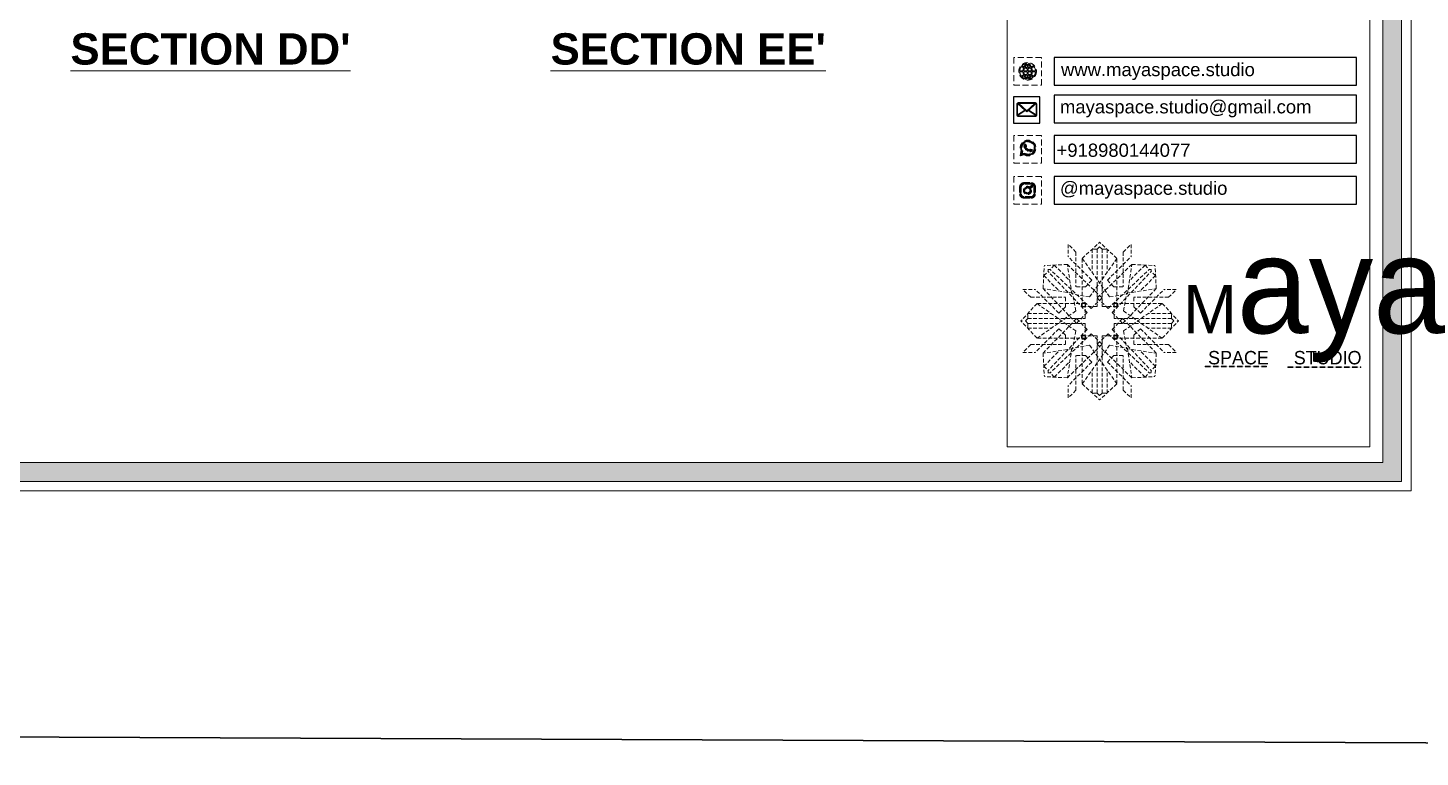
# Model space of a CAD drawing. Header units: millimetres. Extents: x 56222 to 3066687, y -650199 to -121287.
# Drawn here: x 133751.5 to 133929.4, y -184802.9 to -184709.7 of the extents above; entities that cross this region are included whole.
import ezdxf

# ---------------------------------------------------------------- set-up
doc = ezdxf.new("R2010")
doc.units = ezdxf.units.MM
doc.header["$MEASUREMENT"] = 0
doc.linetypes.add('DASHEDX2', pattern=[1.5, 1, -0.5])
for name, color, linetype, lineweight in [('DIM.', 250, 'Continuous', 13), ('Dimension', 10, 'DASHEDX2', 20), ('TILE', 14, 'Continuous', 9)]:
    doc.layers.add(name, color=color, linetype=linetype, lineweight=lineweight)
doc.styles.get("Standard").update_dxf_attribs({"font": 'arial.ttf', "height": 6})

# ---------------------------------------------------------------- blocks, each defined once
blk = doc.blocks.new('FSFSF')
at = {"color": 42, "lineweight": 5, "true_color": 0xe0ac11}
for p, q in [((28603.86, 139.69), (28608.58, 144.08)), ((28613.31, 139.69), (28608.58, 144.08)), ((28600.03, 143.51), (28600.03, 140.16)), ((28602.15, 141.41), (28600.03, 143.51)), ((28602.15, 141.41), (28602.15, 131.95)), ((28607.9, 142.22), (28606.58, 142.22)), ((28606.58, 142.22), (28606.58, 135.84)), ((28607.9, 142.22), (28608.58, 142.85)), ((28607.9, 142.22), (28607.9, 126.58)), ((28609.27, 142.22), (28608.59, 142.85)), ((28609.27, 142.22), (28609.27, 126.58)), ((28609.27, 142.22), (28610.59, 142.22)), ((28610.59, 142.22), (28610.59, 135.84)), ((28615.02, 141.41), (28617.14, 143.51)), ((28615.02, 141.41), (28615.02, 131.95)), ((28617.14, 143.51), (28617.14, 140.16)), ((28593.19, 131.45), (28593.54, 137.71)), ((28599.8, 138.06), (28593.54, 137.71)), ((28595.12, 136.69), (28594.53, 136.69)), ((28594.56, 136.12), (28594.56, 136.71)), ((28596.24, 137.86), (28595.12, 136.69)), ((28606.27, 126.08), (28595.12, 136.69)), ((28596.24, 137.86), (28600.47, 133.65)), ((28601.03, 130), (28599.8, 138.06)), ((28599.8, 138.05), (28608.58, 129.56)), ((28606.47, 133.76), (28600.03, 140.16)), ((28603.86, 126.58), (28603.86, 139.69)), ((28603.86, 139.69), (28608.58, 133.02)), ((28613.31, 139.69), (28608.59, 133.02)), ((28617.37, 138.05), (28608.59, 129.56)), ((28610.7, 133.76), (28617.14, 140.16)), ((28610.9, 126.08), (28622.05, 136.69)), ((28613.31, 126.58), (28613.31, 139.69)), ((28616.14, 130), (28617.37, 138.06)), ((28620.93, 137.86), (28616.7, 133.65)), ((28617.37, 138.06), (28623.63, 137.71)), ((28620.93, 137.86), (28622.05, 136.69)), ((28622.05, 136.69), (28622.64, 136.69)), ((28622.62, 136.12), (28622.62, 136.71)), ((28624, 131.45), (28623.65, 137.71)), ((28593.39, 135), (28594.56, 136.12)), ((28593.39, 135), (28597.6, 130.78)), ((28605.17, 124.98), (28594.56, 136.12)), ((28606.47, 133.76), (28604.75, 131.95)), ((28605.86, 129.18), (28608.58, 133.02)), ((28611.31, 129.18), (28608.59, 133.02)), ((28610.7, 133.76), (28612.42, 131.95)), ((28612.02, 124.98), (28622.62, 136.12)), ((28623.8, 135), (28619.59, 130.78)), ((28623.8, 135), (28622.62, 136.12)), ((28587.73, 131.22), (28591.08, 131.22)), ((28589.84, 129.1), (28587.73, 131.22)), ((28589.84, 129.1), (28599.29, 129.1)), ((28597.49, 124.78), (28591.08, 131.22)), ((28593.19, 131.45), (28601.69, 122.67)), ((28601.25, 130.22), (28593.19, 131.45)), ((28599.29, 126.5), (28599.29, 129.1)), ((28605.86, 129.18), (28601.03, 130)), ((28602.07, 125.39), (28601.25, 130.22)), ((28604.75, 131.95), (28602.15, 131.95)), ((28607.9, 128.92), (28608.58, 129.56)), ((28607.9, 128.92), (28608.58, 128.27)), ((28609.27, 128.92), (28608.59, 129.56)), ((28609.27, 128.92), (28608.59, 128.27)), ((28611.31, 129.18), (28616.14, 130)), ((28612.42, 131.95), (28615.02, 131.95)), ((28615.12, 125.39), (28615.94, 130.22)), ((28623.99, 131.45), (28615.5, 122.67)), ((28615.94, 130.22), (28624, 131.45)), ((28627.34, 129.1), (28617.89, 129.1)), ((28617.89, 126.5), (28617.89, 129.1)), ((28619.7, 124.78), (28626.1, 131.22)), ((28629.45, 131.22), (28626.1, 131.22)), ((28627.34, 129.1), (28629.45, 131.22)), ((28591.56, 127.39), (28587.17, 122.66)), ((28604.66, 127.39), (28591.56, 127.39)), ((28591.56, 127.39), (28598.23, 122.67)), ((28597.49, 124.78), (28599.29, 126.5)), ((28602.07, 125.39), (28598.23, 122.67)), ((28603.68, 126.54), (28603.68, 127.39)), ((28604.66, 126.54), (28603.68, 126.54)), ((28604.71, 127.57), (28603.86, 127.57)), ((28607.9, 126.58), (28603.86, 126.58)), ((28604.66, 123.35), (28604.66, 127.39)), ((28604.7, 126.58), (28604.71, 127.57)), ((28606.27, 126.08), (28608.58, 128.27)), ((28610.9, 126.08), (28608.59, 128.27)), ((28609.27, 126.58), (28613.31, 126.58)), ((28612.46, 126.58), (28612.46, 127.57)), ((28612.46, 127.57), (28613.31, 127.57)), ((28612.52, 123.35), (28612.52, 127.39)), ((28612.52, 127.39), (28625.63, 127.39)), ((28612.52, 126.54), (28613.51, 126.54)), ((28613.51, 126.54), (28613.51, 127.39)), ((28615.12, 125.39), (28618.96, 122.67)), ((28619.7, 124.78), (28617.89, 126.5)), ((28625.63, 127.39), (28618.96, 122.67)), ((28625.63, 127.39), (28630.02, 122.66)), ((28591.56, 117.94), (28587.17, 122.66)), ((28589.03, 123.35), (28588.4, 122.67)), ((28589.03, 121.98), (28588.4, 122.65)), ((28589.03, 123.35), (28589.03, 124.67)), ((28589.03, 124.67), (28595.4, 124.67)), ((28589.03, 123.35), (28604.66, 123.35)), ((28589.03, 121.98), (28604.66, 121.98)), ((28589.03, 121.98), (28589.03, 120.66)), ((28591.56, 117.94), (28598.23, 122.65)), ((28593.19, 113.88), (28601.69, 122.65)), ((28602.07, 119.94), (28598.23, 122.65)), ((28602.33, 123.35), (28601.69, 122.67)), ((28602.33, 121.98), (28601.69, 122.65)), ((28602.33, 123.35), (28602.97, 122.67)), ((28602.33, 121.98), (28602.97, 122.65)), ((28605.17, 124.98), (28602.97, 122.67)), ((28605.17, 120.35), (28602.97, 122.65)), ((28604.66, 121.98), (28604.66, 117.94)), ((28612.02, 124.98), (28614.21, 122.67)), ((28612.02, 120.35), (28614.21, 122.65)), ((28628.16, 123.35), (28612.52, 123.35)), ((28612.52, 121.98), (28612.52, 117.94)), ((28628.16, 121.98), (28612.52, 121.98)), ((28614.85, 123.35), (28614.21, 122.67)), ((28614.85, 121.98), (28614.21, 122.65)), ((28614.85, 123.35), (28615.5, 122.67)), ((28614.85, 121.98), (28615.5, 122.65)), ((28615.12, 119.94), (28618.96, 122.65)), ((28623.99, 113.88), (28615.5, 122.65)), ((28625.63, 117.94), (28618.96, 122.65)), ((28628.16, 124.67), (28621.78, 124.67)), ((28625.63, 117.94), (28630.02, 122.66)), ((28628.16, 123.35), (28628.16, 124.67)), ((28628.16, 123.35), (28628.78, 122.67)), ((28628.16, 121.98), (28628.78, 122.65)), ((28628.16, 121.98), (28628.16, 120.66)), ((28589.03, 120.66), (28595.4, 120.66)), ((28597.49, 120.54), (28591.08, 114.11)), ((28604.66, 117.94), (28591.56, 117.94)), ((28605.17, 120.35), (28594.56, 109.2)), ((28606.27, 119.15), (28595.12, 108.54)), ((28597.49, 120.54), (28599.29, 118.83)), ((28599.29, 118.83), (28599.29, 116.23)), ((28602.07, 119.94), (28601.25, 115.1)), ((28604.66, 118.78), (28603.68, 118.78)), ((28603.68, 118.78), (28603.68, 117.94)), ((28607.9, 118.65), (28603.86, 118.65)), ((28603.86, 118.65), (28603.86, 105.54)), ((28604.71, 117.66), (28603.86, 117.66)), ((28604.7, 118.65), (28604.71, 117.66)), ((28606.27, 119.15), (28608.58, 116.96)), ((28607.9, 103.01), (28607.9, 118.65)), ((28610.9, 119.15), (28608.59, 116.96)), ((28609.27, 118.65), (28613.31, 118.65)), ((28609.27, 103.01), (28609.27, 118.65)), ((28610.9, 119.15), (28622.05, 108.54)), ((28612.02, 120.35), (28622.62, 109.2)), ((28612.46, 118.65), (28612.46, 117.66)), ((28612.46, 117.66), (28613.31, 117.66)), ((28612.52, 118.78), (28613.51, 118.78)), ((28612.52, 117.94), (28625.63, 117.94)), ((28613.31, 118.65), (28613.31, 105.54)), ((28613.51, 118.78), (28613.51, 117.94)), ((28615.12, 119.94), (28615.94, 115.1)), ((28619.7, 120.54), (28617.89, 118.83)), ((28617.89, 118.83), (28617.89, 116.23)), ((28619.7, 120.54), (28626.1, 114.11)), ((28628.16, 120.66), (28621.78, 120.66)), ((28589.84, 116.23), (28587.73, 114.11)), ((28587.73, 114.11), (28591.08, 114.11)), ((28589.84, 116.23), (28599.29, 116.23)), ((28601.25, 115.1), (28593.19, 113.87)), ((28593.19, 113.87), (28593.54, 107.62)), ((28593.39, 110.32), (28597.6, 114.55)), ((28599.8, 107.17), (28608.58, 115.67)), ((28601.03, 115.23), (28599.8, 107.17)), ((28605.86, 116.05), (28601.03, 115.23)), ((28605.86, 116.05), (28608.58, 112.21)), ((28607.9, 116.31), (28608.58, 116.96)), ((28607.9, 116.31), (28608.58, 115.67)), ((28609.27, 116.31), (28608.59, 116.96)), ((28609.27, 116.31), (28608.59, 115.67)), ((28611.31, 116.05), (28608.59, 112.21)), ((28617.37, 107.17), (28608.59, 115.67)), ((28611.31, 116.05), (28616.14, 115.23)), ((28615.94, 115.1), (28624, 113.87)), ((28616.14, 115.23), (28617.37, 107.17)), ((28627.34, 116.23), (28617.89, 116.23)), ((28623.8, 110.32), (28619.59, 114.55)), ((28624, 113.87), (28623.65, 107.62)), ((28629.45, 114.11), (28626.1, 114.11)), ((28627.34, 116.23), (28629.45, 114.11)), ((28593.39, 110.32), (28594.56, 109.2)), ((28596.24, 107.37), (28600.47, 111.58)), ((28606.47, 111.47), (28600.03, 105.07)), ((28602.15, 103.82), (28602.15, 113.27)), ((28604.75, 113.27), (28602.15, 113.27)), ((28603.86, 105.54), (28608.58, 112.21)), ((28606.47, 111.47), (28604.75, 113.27)), ((28613.31, 105.54), (28608.59, 112.21)), ((28610.7, 111.47), (28612.42, 113.27)), ((28610.7, 111.47), (28617.14, 105.07)), ((28612.42, 113.27), (28615.02, 113.27)), ((28615.02, 103.82), (28615.02, 113.27)), ((28620.93, 107.37), (28616.7, 111.58)), ((28623.8, 110.32), (28622.62, 109.2)), ((28599.8, 107.17), (28593.54, 107.52)), ((28595.12, 108.54), (28594.53, 108.54)), ((28594.56, 109.2), (28594.56, 108.61)), ((28596.24, 107.37), (28595.12, 108.54)), ((28606.58, 103.01), (28606.58, 109.38)), ((28610.59, 103.01), (28610.59, 109.38)), ((28617.37, 107.17), (28623.63, 107.52)), ((28620.93, 107.37), (28622.05, 108.54)), ((28622.05, 108.54), (28622.64, 108.54)), ((28622.62, 109.2), (28622.62, 108.61)), ((28600.03, 101.71), (28600.03, 105.07)), ((28602.15, 103.82), (28600.03, 101.71)), ((28603.86, 105.54), (28608.58, 101.15)), ((28607.9, 103.01), (28606.58, 103.01)), ((28607.9, 103.01), (28608.58, 102.38)), ((28613.31, 105.54), (28608.58, 101.15)), ((28609.27, 103.01), (28608.59, 102.38)), ((28609.27, 103.01), (28610.59, 103.01)), ((28615.02, 103.82), (28617.14, 101.71)), ((28617.14, 101.71), (28617.14, 105.07))]:
    blk.add_line(p, q, dxfattribs=at)
blk = doc.blocks.new('hgwg')
at = {"layer": 'Dimension', "true_color": 0xd39e00}
h = blk.add_hatch(color=42, dxfattribs=at)
h.dxf.hatch_style = 1
h.paths.add_polyline_path([(27505.71, 45.05), (27494.27, 45.05), (27494.27, 44.9), (27505.71, 44.9)])
h = blk.add_hatch(color=42, dxfattribs=at)
h.dxf.hatch_style = 1
h.paths.add_polyline_path([(27523.3, 44.9), (27509.68, 44.9), (27509.68, 44.75), (27523.3, 44.75)])
at = {"layer": 'Dimension', "color": 42, "true_color": 0xd39e00}
for p, q in [((27494.27, 45.05), (27505.71, 45.05)), ((27494.27, 44.9), (27494.27, 45.05)), ((27494.27, 44.9), (27505.71, 44.9)), ((27505.71, 45.05), (27505.71, 44.9)), ((27509.68, 44.9), (27523.3, 44.9)), ((27509.68, 44.9), (27509.68, 44.75)), ((27509.68, 44.75), (27523.3, 44.75)), ((27523.3, 44.75), (27523.3, 44.9))]:
    blk.add_line(p, q, dxfattribs=at)
at = {"layer": 'Dimension', "color": 42, "true_color": 0xd39e00, "attachment_point": 1}
for s, width, insert, char_height in [('{\\fCinzel|b0|i0|c0|p2;\\H1.5x;M\\fAmsterdam One|b0|i0|c0|p2;\\H2x;aya}', 85.3277, (27490.17, 69.17), 6), ('{\\fCinzel|b0|i0|c0|p0;SPACE     STUDIO}', 66.129, (27494.83, 47.86), 2.5)]:
    blk.add_mtext_dynamic_manual_height_columns(s, width=width, gutter_width=30, heights=[0], dxfattribs=dict(at, insert=insert, char_height=char_height))
blk = doc.blocks.new('QEGW4TG')
at = {"layer": 'Dimension', "true_color": 0x000000}
h = blk.add_hatch(color=18, dxfattribs=at)
h.dxf.hatch_style = 1
h.paths.add_polyline_path([(1.19, 1.98), (1.03, 1.3, 0.550912), (1.11, 1.23), (1.75, 1.39, 6.344125)])
h.paths.add_polyline_path([(1.81, 1.7), (1.4, 1.6), (1.5, 2.03, -9.071339)], flags=16)
h.paths.add_polyline_path([(1.75, 2.69, -0.387513), (1.89, 3.19, -0.360742), (2.01, 3.18), (2.17, 2.86, -0.071517), (2.06, 2.73, 0.321676), (2.05, 2.65, 0.122183), (2.53, 2.25, 0.066047), (2.69, 1.93, 0.375674), (3.11, 2.16, 0.526753), (3.03, 2.29), (2.79, 2.37, 0.273721), (2.69, 2.34, 0.040749), (2.63, 2.27, -2.427977), (2.45, 2, -0.190785)], flags=0)
h = blk.add_hatch(color=18, dxfattribs=at)
h.dxf.hatch_style = 1
h.paths.add_polyline_path([(2.69, 2.34, 0.040749), (2.63, 2.27, -0.441282), (2.53, 2.25, -0.11828), (2.06, 2.64, -0.441282), (2.07, 2.74, 0.040749), (2.13, 2.81, 0.290083), (2.14, 2.92), (2.01, 3.18, 0.316231), (1.91, 3.2, 0.190337), (1.73, 3, 0.170513), (1.72, 2.74, 0.252784), (2.69, 1.93, 0.170513), (2.95, 1.97, 0.190337), (3.11, 2.18, 0.466684), (3.03, 2.29), (2.79, 2.37, 0.273721)])
for p, q in [((2.01, 3.18), (2.14, 2.92)), ((3.07, 2.28), (2.8, 2.36)), ((1.19, 1.98), (1.03, 1.3)), ((1.1, 1.23), (1.75, 1.39)), ((1.5, 2.03), (1.4, 1.6)), ((1.4, 1.6), (1.81, 1.7))]:
    blk.add_line(p, q)
blk.add_lwpolyline([(0, 0), (4.68, 0), (4.68, 4.68), (0, 4.68)], close=True)
for centre, radius, start, end in [((2.39, 2.56), 1.34, 241.4727, 205.6422), ((2.39, 2.56), 1.04, 235.9962, 210.8333), ((2.09, 2.87), 0.39, 159.7007, 198.4072), ((2.96, 3.23), 1.33, 201.4218, 258.1669), ((2.07, 2.87), 0.364, 118.9685, 159.3648), ((1.94, 3.12), 0.0896, 41.8985, 123.1344), ((2.11, 2.68), 0.066, 135.9932, 224.8892), ((1.67, 3.16), 0.586, 312.4617, 321.8728), ((3.12, 3.42), 1.31, 216.5455, 243.5279), ((2.05, 2.87), 0.104, 320.3924, 28.6971), ((2.76, 2.27), 0.104, 70.4402, 138.745), ((1.09, 1.29), 0.0598, 164.8483, 282.1458), ((2.57, 2.3), 0.066, 234.2482, 323.1441), ((3.11, 1.94), 0.586, 137.2645, 146.6756), ((2.75, 2.31), 0.39, 260.7301, 299.4366), ((2.76, 2.29), 0.364, 299.7725, 340.1688), ((3.03, 2.2), 0.0896, 336.0029, 57.2388)]:
    blk.add_arc(centre, radius, start, end)
blk = doc.blocks.new('ASGERG')
at = {"layer": 'Dimension', "true_color": 0x000000}
h = blk.add_hatch(color=18, dxfattribs=at)
h.dxf.hatch_style = 1
h.paths.add_polyline_path([(0.99, 1.7, 0.402382), (1.83, 1.03), (2.96, 1.03, 0.426145), (3.66, 1.9), (3.66, 2.99, 0.402382), (2.83, 3.67), (1.69, 3.67, 0.426145), (0.99, 2.79)])
h.paths.add_polyline_path([(1.27, 1.72, 0.402382), (1.8, 1.3), (2.94, 1.3, 0.426145), (3.38, 1.85), (3.38, 2.97, 0.402382), (2.85, 3.4), (1.72, 3.4, 0.426145), (1.27, 2.85)], flags=16)
h.paths.add_polyline_path([(3.02, 2.35, -1), (1.64, 2.35, -1)], flags=0)
h.paths.add_polyline_path([(2.74, 2.35, -1), (1.92, 2.35, -1)], flags=0)
h.paths.add_polyline_path([(3.19, 3.02, -1), (2.86, 3.02, -1)], flags=0)
h.paths.add_polyline_path([(1.64, 2.35, 1), (3.02, 2.35, 1)], flags=0)
h = blk.add_hatch(color=18, dxfattribs=at)
h.dxf.hatch_style = 1
h.paths.add_polyline_path([(1.64, 2.35, 1), (3.02, 2.35, 1)])
h.paths.add_polyline_path([(2.74, 2.35, 1), (1.92, 2.35, 1)], flags=16)
h = blk.add_hatch(color=18, dxfattribs=at)
h.dxf.hatch_style = 1
h.paths.add_polyline_path([(3.19, 3.02, 1), (2.86, 3.02, 1)])
for p, q in [((0.99, 2.99), (0.99, 1.7)), ((1.27, 2.97), (1.27, 1.72)), ((1.69, 3.67), (2.96, 3.67)), ((2.94, 3.4), (1.72, 3.4)), ((3.38, 2.97), (3.38, 1.72)), ((3.66, 2.99), (3.66, 1.7)), ((1.69, 1.03), (2.96, 1.03)), ((2.94, 1.3), (1.72, 1.3))]:
    blk.add_line(p, q)
blk.add_lwpolyline([(0, 0), (4.68, 0), (4.68, 4.68), (0, 4.68)], close=True)
for centre, radius in [((2.33, 2.35), 0.694), ((2.33, 2.35), 0.414), ((3.02, 3.02), 0.168)]:
    blk.add_circle(centre, radius)
for centre, radius, start, end in [((1.76, 2.89), 0.778, 94.8631, 172.8127), ((1.76, 2.91), 0.491, 94.8631, 172.8127), ((2.9, 2.91), 0.491, 7.1873, 85.1369), ((2.89, 2.89), 0.778, 7.1873, 85.1369), ((1.76, 1.8), 0.778, 187.1873, 265.1369), ((1.76, 1.78), 0.491, 187.1873, 265.1369), ((2.9, 1.78), 0.491, 274.8631, 352.8127), ((2.89, 1.8), 0.778, 274.8631, 352.8127)]:
    blk.add_arc(centre, radius, start, end)
blk = doc.blocks.new('DTGWEGEARG')
at = {"layer": 'Dimension', "true_color": 0x000000}
h = blk.add_hatch(color=18, dxfattribs=at)
h.dxf.hatch_style = 1
h.paths.add_polyline_path([(3.83, 2.34, 1), (0.85, 2.34, 1)])
h.paths.add_polyline_path([(2.41, 1.12), (2.41, 1.69, -0.058279), (2.81, 1.63, -0.103353)], flags=16)
h.paths.add_polyline_path([(2.26, 1.13, -0.101741), (1.87, 1.63, -0.057171), (2.26, 1.69)], flags=16)
h.paths.add_polyline_path([(2.17, 1.01, -0.105795), (1.72, 1.58, 0.055205), (1.38, 1.41, 0.169822)], flags=16)
h.paths.add_polyline_path([(3.02, 1.72, 0.081336), (3.13, 2.27), (3.68, 2.27, -0.152069), (3.4, 1.52, 0.05687)], flags=16)
h.paths.add_polyline_path([(2.87, 1.77, 0.061945), (2.41, 1.84), (2.41, 2.27), (2.98, 2.27, -0.081344)], flags=16)
h.paths.add_polyline_path([(2.26, 1.84, 0.060923), (1.8, 1.77, -0.081344), (1.7, 2.27), (2.26, 2.27)], flags=16)
h.paths.add_polyline_path([(1.66, 1.72, 0.05687), (1.28, 1.52, -0.152069), (1, 2.27), (1.55, 2.27, 0.081336)], flags=16)
h.paths.add_polyline_path([(2.98, 2.42), (2.41, 2.42), (2.41, 2.83, 0.061945), (2.87, 2.91, -0.080009)], flags=16)
h.paths.add_polyline_path([(3.13, 2.42, 0.080116), (3.02, 2.96, 0.127778), (2.51, 3.67, -0.36029), (3.68, 2.42)], flags=16)
h.paths.add_polyline_path([(2.26, 2.42), (1.7, 2.42, -0.080009), (1.8, 2.91, 0.060923), (2.26, 2.84)], flags=16)
h.paths.add_polyline_path([(1.55, 2.42), (1, 2.42, -0.150466), (1.28, 3.16, 0.05687), (1.66, 2.96, 0.080116)], flags=16)
h.paths.add_polyline_path([(2.41, 2.98), (2.41, 3.56, -0.103353), (2.81, 3.05, -0.058279)], flags=16)
h.paths.add_polyline_path([(2.26, 2.99, -0.057171), (1.87, 3.05, -0.101741), (2.26, 3.55)], flags=16)
h.paths.add_polyline_path([(1.72, 3.1, -0.055205), (1.38, 3.27, -0.169822), (2.17, 3.67, 0.105795)], flags=16)
blk.add_lwpolyline([(0, 0), (4.68, 0), (4.68, 4.68), (0, 4.68)], close=True)
at = {"layer": 'Dimension', "color": 18, "true_color": 0x000000}
for p, q in [((1, 2.42), (1.55, 2.42)), ((1.7, 2.42), (2.26, 2.42)), ((2.26, 3.55), (2.26, 2.99)), ((2.26, 2.84), (2.26, 2.42)), ((2.41, 3.56), (2.41, 2.98)), ((2.41, 2.83), (2.41, 2.42)), ((2.41, 2.42), (2.98, 2.42)), ((3.13, 2.42), (3.68, 2.42)), ((1, 2.27), (1.55, 2.27)), ((1.7, 2.27), (2.26, 2.27)), ((2.26, 2.27), (2.26, 1.84)), ((2.26, 1.69), (2.26, 1.13)), ((2.41, 2.27), (2.98, 2.27)), ((2.41, 2.27), (2.41, 1.84)), ((2.41, 1.69), (2.41, 1.12)), ((3.13, 2.27), (3.68, 2.27))]:
    blk.add_line(p, q, dxfattribs=at)
blk.add_circle((2.34, 2.34), 1.49, dxfattribs=at)
for centre, radius, start, end in [((2.34, 2.34), 1.34, 142.3819, 176.6093), ((2.34, 4.74), 1.9, 236.1399, 249.1595), ((2.34, 2.34), 1.34, 97.3549, 135.9073), ((2.34, 4.74), 1.75, 236.7417, 249.3811), ((3.28, 2.34), 1.73, 159.0567, 177.3789), ((3.28, 2.34), 1.58, 158.8325, 177.1302), ((3.28, 2.34), 1.73, 129.9301, 154.0867), ((2.34, 4.74), 1.9, 253.6799, 267.6253), ((3.28, 2.34), 1.58, 130.1073, 153.3446), ((2.34, 4.74), 1.75, 254.3336, 267.422), ((1.4, 2.34), 1.58, 26.6554, 50.2584), ((2.34, 4.74), 1.75, 272.3248, 285.6664), ((2.34, 4.74), 1.9, 272.1415, 286.3201), ((2.34, 2.34), 1.34, 3.3907, 82.6451), ((1.4, 2.34), 1.73, 25.9133, 50.0699), ((1.4, 2.34), 1.58, 2.8698, 21.1675), ((2.34, 4.74), 1.75, 290.6189, 303.2583), ((2.34, 4.74), 1.9, 290.8405, 303.8601), ((1.4, 2.34), 1.73, 2.6211, 20.9433), ((2.34, 2.34), 1.34, 183.0315, 217.6181), ((2.34, -0.06), 1.9, 110.8405, 123.8601), ((2.34, -0.06), 1.75, 110.6189, 123.2583), ((2.34, 2.34), 1.34, 224.0927, 262.6451), ((3.28, 2.34), 1.73, 182.3435, 200.9433), ((3.28, 2.34), 1.58, 182.5658, 201.1675), ((3.28, 2.34), 1.73, 205.9133, 230.0699), ((2.34, -0.06), 1.9, 92.3747, 106.3201), ((2.34, -0.06), 1.75, 92.578, 105.6664), ((3.28, 2.34), 1.58, 206.6554, 229.8927), ((2.34, -0.06), 1.9, 73.6799, 87.8585), ((2.34, -0.06), 1.75, 74.3336, 87.6752), ((1.4, 2.34), 1.58, 309.7416, 333.3446), ((1.4, 2.34), 1.73, 309.9301, 334.0867), ((2.34, 2.34), 1.34, 277.3549, 315.9073), ((1.4, 2.34), 1.58, 338.8325, 357.4342), ((2.34, -0.06), 1.75, 56.7417, 69.3811), ((1.4, 2.34), 1.73, 339.0567, 357.6565), ((2.34, -0.06), 1.9, 56.1399, 69.1595), ((2.34, 2.34), 1.34, 322.3819, 356.9685)]:
    blk.add_arc(centre, radius, start, end, dxfattribs=at)

msp = doc.modelspace()

# ---------------------------------------------------------------- hatches: boundary and pattern name
at = {"layer": 'Dimension', "linetype": 'Continuous', "true_color": 0xd39e00}
h = msp.add_hatch(color=42, dxfattribs=at)
h.paths.add_polyline_path([(133582.29, -184525.028), (133582.29, -184767.671), (133927.014, -184767.671), (133927.014, -184525.028)])
h.paths.add_polyline_path([(133584.71, -184527.447), (133924.595, -184527.447), (133924.595, -184765.251), (133584.71, -184765.251)], flags=16)
at = {"layer": 'Dimension', "true_color": 0x000000}
h = msp.add_hatch(color=18, dxfattribs=at)
h.dxf.hatch_style = 1
h.paths.add_polyline_path([(133880.154, -184721.057, 0.4142136), (133880.411, -184720.8), (133880.411, -184719.516, 0.4142136), (133880.154, -184719.259), (133878.113, -184719.259, 0.4142136), (133877.856, -184719.516), (133877.856, -184720.8, 0.4142136), (133878.113, -184721.057)])
h.paths.add_polyline_path([(133879.323, -184720.283), (133880.268, -184720.913, -0.1989124), (133880.154, -184720.96), (133878.113, -184720.96, -0.1989124), (133878, -184720.913), (133878.944, -184720.283), (133879.134, -184720.46)], flags=16)
h.paths.add_polyline_path([(133879.134, -184720.328), (133878.095, -184719.356, -0.0287833), (133878.113, -184719.355), (133880.154, -184719.355, -0.0287833), (133880.173, -184719.356)], flags=16)
h.paths.add_polyline_path([(133879.395, -184720.215), (133880.266, -184719.401, -0.2024819), (133880.315, -184719.516), (133880.315, -184720.8, -0.043076), (133880.312, -184720.827)], flags=16)
h.paths.add_polyline_path([(133878.872, -184720.215), (133877.955, -184720.827, -0.043076), (133877.953, -184720.8), (133877.953, -184719.516, -0.2024819), (133878.001, -184719.401)], flags=16)

# ---------------------------------------------------------------- linework, layer by layer
at = {"color": 18, "true_color": 0x000000}
for points in [[(133882.633, -184717.034), (133921.259, -184717.034), (133921.259, -184713.503), (133882.633, -184713.503)], [(133882.633, -184721.852), (133921.259, -184721.852), (133921.259, -184718.322), (133882.633, -184718.322)], [(133882.651, -184726.992), (133921.259, -184726.992), (133921.259, -184723.461), (133882.651, -184723.461)], [(133882.633, -184732.254), (133921.259, -184732.254), (133921.259, -184728.724), (133882.633, -184728.724)]]:
    msp.add_lwpolyline(points, close=True, dxfattribs=at)
msp.add_lwpolyline([(133877.453, -184721.878), (133880.811, -184721.878), (133880.811, -184718.521), (133877.453, -184718.521)], close=True)
at = {"layer": 'Dimension', "color": 18, "linetype": 'Continuous', "true_color": 0x000000}
for p, q in [((133877.856, -184719.516), (133877.856, -184720.8)), ((133877.953, -184719.516), (133877.953, -184720.8)), ((133878.001, -184719.401), (133878.872, -184720.215)), ((133878.095, -184719.356), (133879.134, -184720.328)), ((133878.113, -184719.259), (133880.154, -184719.259)), ((133878.113, -184719.355), (133880.154, -184719.355)), ((133879.134, -184720.328), (133880.173, -184719.356)), ((133879.395, -184720.215), (133880.266, -184719.401)), ((133880.315, -184719.516), (133880.315, -184720.8)), ((133880.411, -184719.516), (133880.411, -184720.8)), ((133877.955, -184720.827), (133878.872, -184720.215)), ((133878, -184720.913), (133878.944, -184720.283)), ((133878.113, -184720.96), (133880.154, -184720.96)), ((133878.113, -184721.057), (133880.154, -184721.057)), ((133878.944, -184720.283), (133879.134, -184720.46)), ((133879.134, -184720.46), (133879.323, -184720.283)), ((133880.268, -184720.913), (133879.323, -184720.283)), ((133880.312, -184720.827), (133879.395, -184720.215))]:
    msp.add_line(p, q, dxfattribs=at)
at = {"layer": 'Dimension', "color": 42, "linetype": 'Continuous', "true_color": 0xd39e00}
for points in [[(133581.081, -184523.818), (133928.224, -184523.818), (133928.224, -184768.88), (133581.081, -184768.88)], [(133582.29, -184525.028), (133927.014, -184525.028), (133927.014, -184767.671), (133582.29, -184767.671)], [(133584.71, -184527.447), (133924.595, -184527.447), (133924.595, -184765.251), (133584.71, -184765.251)]]:
    msp.add_lwpolyline(points, close=True, dxfattribs=at)
at = {"layer": 'Dimension', "color": 42, "linetype": 'ByBlock', "true_color": 0xd39e00}
msp.add_lwpolyline([(133876.636, -184763.26), (133876.636, -184529.439), (133922.957, -184529.439), (133922.957, -184763.26)], close=True, dxfattribs=at)
at = {"layer": 'Dimension', "color": 18, "true_color": 0x000000}
for centre, radius, start, end in [((133878.113, -184719.516), 0.257, 90, 180), ((133878.113, -184719.516), 0.161, 134.21354, 180), ((133878.113, -184719.516), 0.161, 90, 96.59481), ((133880.154, -184719.516), 0.257, 0, 90), ((133880.154, -184719.516), 0.161, 83.40519, 90), ((133880.154, -184719.516), 0.161, 0, 45.78646), ((133878.113, -184720.8), 0.257, 180, 270), ((133878.113, -184720.8), 0.161, 180, 189.86619), ((133878.113, -184720.8), 0.161, 224.99995, 270), ((133880.154, -184720.8), 0.257, 270, 0), ((133880.154, -184720.8), 0.161, 270, 315.00005), ((133880.154, -184720.8), 0.161, 350.13381, 0)]:
    msp.add_arc(centre, radius, start, end, dxfattribs=at)
at = {"layer": 'TILE', "color": 1, "lineweight": 30}
msp.add_lwpolyline([(133149.693, -184297.557), (134371.584, -184302.616), (134371.584, -184802.923), (133149.693, -184797.864)], close=True, dxfattribs=at)

# ---------------------------------------------------------------- block references
at = {"layer": 'Dimension', "color": 42, "true_color": 0xd39e00}
for name, p, xscale, yscale, zscale in [('DTGWEGEARG', (133877.472, -184717.034), 0.7546755602046124, 0.7546755602046124, 0.7546755602046124), ('QEGW4TG', (133877.49, -184726.992), 0.7546755602046124, 0.7546755602046124, 0.7546755602046124), ('ASGERG', (133877.472, -184732.254), 0.7546755602046124, 0.7546755602046124, 0.7546755602046124), ('FSFSF', (120456.543, -184804.758), 0.4695057436776872, 0.4695057436776872, 0.4695057436776872), ('hgwg', (115063.683, -184783.796), 0.6851690966085691, 0.6851690966085691, 0.6851690966085691)]:
    msp.add_blockref(name, p, dxfattribs=dict(at, xscale=xscale, yscale=yscale, zscale=zscale))

# ---------------------------------------------------------------- texts
at = {"color": 18, "true_color": 0x000000, "char_height": 1.68743, "attachment_point": 1}
for s, width, gutter_width, insert in [('www.mayaspace.studio', 11.33184, 9.479, (133883.505, -184714.193)), ('mayaspace.studio@gmail.com', 7.06959, 5.914, (133883.37, -184718.953)), ('+918980144077', 27.56809, 5.914, (133882.934, -184724.504)), ('@mayaspace.studio', 7.06959, 5.914, (133883.37, -184729.355))]:
    msp.add_mtext_dynamic_manual_height_columns(s, width=width, gutter_width=gutter_width, heights=[0], dxfattribs=dict(at, insert=insert))
at = {"layer": 'DIM.', "color": 1, "char_height": 4, "attachment_point": 1}
for s, insert in [("{\\fArial|b1|i0|c0|p34;\\LSECTION DD'}", (133756.962, -184710.398)), ("{\\fArial|b1|i0|c0|p34;\\LSECTION EE'}", (133818.3, -184710.398))]:
    msp.add_mtext_dynamic_manual_height_columns(s, width=111.55884, gutter_width=1, heights=[0], dxfattribs=dict(at, insert=insert))

doc.saveas('drawing.dxf')
